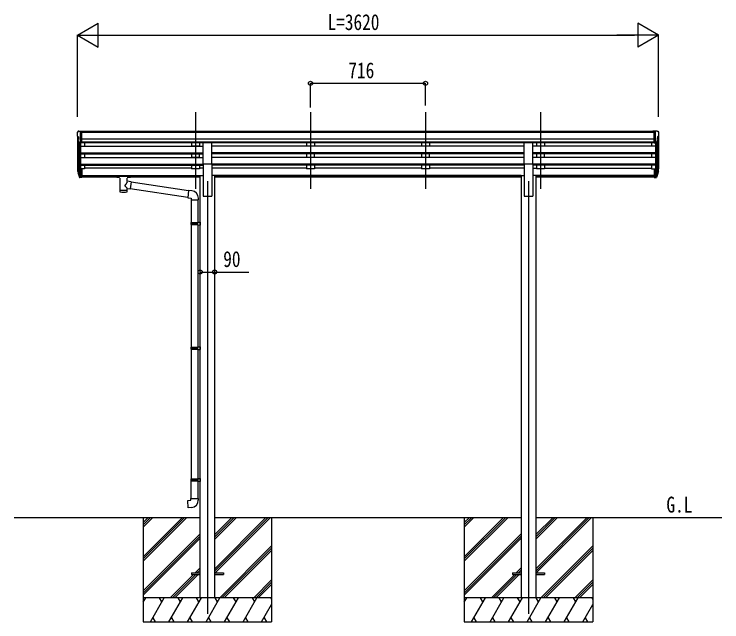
# Model space of a CAD drawing. Units: millimetres, scale not verified. Extents: x -12615 to 12615, y -8910 to 8910.
# Drawn here: x -2279 to 2129, y -4865 to -1081 of the extents above; entities that cross this region are included whole.
import ezdxf
from ezdxf.enums import TextEntityAlignment as Align

# ---------------------------------------------------------------- set-up
doc = ezdxf.new("R2010")
doc.units = ezdxf.units.MM
doc.header["$LTSCALE"] = 40
for name, color, linetype in [('0-2_USER1', 3, 'Continuous'), ('0-3_YKK_12', 2, 'Continuous'), ('0-4_YKK_13', 4, 'Continuous'), ('0-5_YKK_A1', 4, 'Continuous'), ('0-6_YKK_D', 6, 'Continuous')]:
    doc.layers.add(name, color=color, linetype=linetype)
doc.styles.add('ＭＳ ゴシック', font='')
doc.styles.get('ＭＳ ゴシック').set_extended_font_data('MS Gothic')

msp = doc.modelspace()

# ---------------------------------------------------------------- linework, layer by layer
at = {"layer": '0-3_YKK_12'}
for p, q in [((-1148.71, -1690.6), (-1148.71, -2168.11)), ((-432.71, -1690.6), (-432.71, -2168.11)), ((283.29, -1690.6), (283.29, -2168.11)), ((999.29, -1690.6), (999.29, -2168.11)), ((-1074.71, -2121.43), (-1074.71, -4815)), ((925.29, -2121.43), (925.29, -4815))]:
    msp.add_line(p, q, dxfattribs=at)
at = {"layer": '0-4_YKK_13'}
for p, q in [((-1886.71, -1819.37), (-1886.71, -1820)), ((-1884.17, -1841.18), (-1878.86, -1844.25)), ((-1879.8, -1810.57), (-1883.86, -1816.38)), ((-1876.71, -1810), (-1879.04, -1810.14)), ((-1878.71, -1844.51), (-1878.71, -1860.79)), ((-1876.71, -1810), (-1858.21, -1810)), ((-1864.71, -1882.98), (-1864.71, -1810)), ((-1858.21, -1810), (-1848.21, -1810.09)), ((-1858.21, -1881.98), (-1858.21, -1810)), ((-1848.21, -1811.6), (-1848.21, -1810.09)), ((1708.79, -1810), (1698.79, -1810.09)), ((1698.79, -1811.6), (1698.79, -1810.09)), ((1708.79, -1881.98), (1708.79, -1810)), ((1727.29, -1810), (1708.79, -1810)), ((1715.29, -1882.98), (1715.29, -1810)), ((1727.29, -1810), (1729.63, -1810.14)), ((1729.29, -1844.51), (1729.29, -1860.79)), ((1734.76, -1841.18), (1729.44, -1844.25)), ((1730.39, -1810.57), (1734.45, -1816.38)), ((1737.29, -1819.37), (1737.29, -1820)), ((-1872.33, -1881.17), (-1881.33, -1865.58)), ((-1864.71, -1882.98), (-1869.92, -1882.67)), ((-1858.21, -1881.98), (-1864.71, -1881.98)), ((-1102.21, -2012.43), (-1102.21, -1880.63)), ((-1102.21, -1880.63), (-1047.21, -1880.63)), ((-1047.21, -2012.43), (-1047.21, -1880.63)), ((897.79, -2012.43), (897.79, -1880.63)), ((897.79, -1880.63), (952.79, -1880.63)), ((952.79, -2012.43), (952.79, -1880.63)), ((1708.79, -1881.98), (1715.29, -1881.98)), ((1715.29, -1882.98), (1720.5, -1882.67)), ((1722.92, -1881.17), (1731.92, -1865.58)), ((-1102.21, -2012.43), (-1047.21, -2012.43)), ((897.79, -2012.43), (952.79, -2012.43)), ((-1883.61, -2057.91), (-1879.73, -2065.86)), ((-1883.01, -2056.54), (-1879.73, -2063.6)), ((-1881.3, -2069.19), (-1880.96, -2073.59)), ((-1864.71, -2043.72), (-1864.71, -2098.5)), ((-1858.21, -2043.72), (-1864.71, -2043.72)), ((-1858.21, -2043.72), (-1858.21, -2097.76)), ((1708.79, -2043.72), (1708.79, -2097.76)), ((1708.79, -2043.72), (1715.29, -2043.72)), ((1715.29, -2043.72), (1715.29, -2098.5)), ((1733.6, -2056.54), (1730.32, -2063.6)), ((1734.2, -2057.91), (1730.32, -2065.86)), ((1731.89, -2069.19), (1731.55, -2073.59)), ((-1880.96, -2073.59), (-1872.15, -2097.14)), ((-1880.34, -2073.03), (-1872.15, -2089.21)), ((-1871.14, -2088.08), (-1878.9, -2072.67)), ((-1864.71, -2088.75), (-1869.84, -2088.75)), ((-1864.71, -2090.56), (-1869.55, -2090.56)), ((-1864.71, -2098.5), (-1869.55, -2098.5)), ((-1858.21, -2083.86), (-1864.71, -2083.86)), ((-1858.21, -2088.73), (-1864.71, -2088.73)), ((-1858.21, -2097.76), (-1864.71, -2097.76)), ((-1640.71, -2088.6), (-1640.71, -2094.36)), ((-1640.71, -2088.79), (-1640.71, -2090.33)), ((-1638.71, -2087.94), (-1555.71, -2087.94)), ((-1638.71, -2090.11), (-1555.71, -2090.11)), ((-1638.71, -2095.02), (-1624.21, -2095.02)), ((-1624.21, -2100.67), (-1624.21, -2094.12)), ((-1620.11, -2101.59), (-1620.12, -2187.03)), ((-1574.31, -2120.33), (-1574.31, -2101.59)), ((-1570.21, -2100.67), (-1570.21, -2094.12)), ((-1570.21, -2095.02), (-1555.71, -2095.02)), ((-1553.71, -2088.6), (-1553.71, -2094.36)), ((1708.79, -2083.86), (1715.29, -2083.86)), ((1708.79, -2088.73), (1715.29, -2088.73)), ((1708.79, -2097.76), (1715.29, -2097.76)), ((1715.29, -2088.75), (1720.43, -2088.75)), ((1715.29, -2090.56), (1720.14, -2090.56)), ((1715.29, -2098.5), (1720.14, -2098.5)), ((1721.73, -2088.08), (1729.48, -2072.67)), ((1730.93, -2073.03), (1722.74, -2089.21)), ((1731.55, -2073.59), (1722.74, -2097.14)), ((-1549.09, -2124.24), (-1574.31, -2120.32)), ((-1549.09, -2124.24), (-1556.11, -2169.5)), ((-1192.65, -2181.6), (-1549.4, -2126.25)), ((-1574.29, -2187.03), (-1574.31, -2166.36)), ((-1574.31, -2166.67), (-1556.11, -2169.5)), ((-1196.32, -2223.53), (-1555.84, -2167.76)), ((-1171.65, -2181.56), (-1192.48, -2179.73)), ((-1176.57, -2237.3), (-1130.57, -2237.3)), ((-1175.91, -2237.3), (-1175.91, -2379.07)), ((-1133.91, -2237.3), (-1133.91, -2376.51)), ((-1130.57, -2237.3), (-1130.57, -2226.39)), ((-1177.91, -2381.07), (-1176.91, -2379.07)), ((-1176.91, -2379.07), (-1133.91, -2379.07)), ((-1138.38, -2381.07), (-1138.81, -2379.07)), ((-1135.91, -2376.57), (-1119.91, -2376.1)), ((-1135.91, -2378.57), (-1135.91, -2376.57)), ((-1135.91, -2378.57), (-1133.91, -2378.57)), ((-1119.91, -2376.1), (-1119.91, -2394.04)), ((-1177.91, -2381.07), (-1133.91, -2381.07)), ((-1177.91, -2381.07), (-1177.91, -2389.07)), ((-1177.91, -2389.07), (-1133.91, -2389.07)), ((-1177.91, -2389.07), (-1176.91, -2391.07)), ((-1176.91, -2391.07), (-1133.91, -2391.07)), ((-1175.91, -2391.07), (-1175.91, -3154.95)), ((-1135.91, -2393.57), (-1135.91, -2391.57)), ((-1135.91, -2393.57), (-1119.91, -2394.04)), ((-1133.91, -2393.63), (-1133.91, -3152.39)), ((-1177.91, -3156.95), (-1176.91, -3154.95)), ((-1177.91, -3156.95), (-1133.91, -3156.95)), ((-1177.91, -3156.95), (-1177.91, -3164.95)), ((-1177.91, -3164.95), (-1133.91, -3164.95)), ((-1177.91, -3164.95), (-1176.91, -3166.95)), ((-1176.91, -3154.95), (-1133.91, -3154.95)), ((-1176.91, -3166.95), (-1133.91, -3166.95)), ((-1175.91, -3166.95), (-1175.91, -3975.44)), ((-1138.38, -3156.95), (-1138.81, -3154.95)), ((-1135.91, -3152.45), (-1119.91, -3151.97)), ((-1135.91, -3154.45), (-1135.91, -3152.45)), ((-1135.91, -3154.45), (-1133.91, -3154.45)), ((-1135.91, -3169.45), (-1135.91, -3167.45)), ((-1135.91, -3169.45), (-1119.91, -3169.92)), ((-1133.91, -3169.5), (-1133.91, -3972.88)), ((-1119.91, -3151.97), (-1119.91, -3169.92)), ((-1177.91, -3977.44), (-1176.91, -3975.44)), ((-1177.91, -3977.44), (-1133.91, -3977.44)), ((-1177.91, -3977.44), (-1177.91, -3985.44)), ((-1177.91, -3985.44), (-1133.91, -3985.44)), ((-1177.91, -3985.44), (-1176.91, -3987.44)), ((-1176.91, -3975.44), (-1133.91, -3975.44)), ((-1176.91, -3987.44), (-1133.91, -3987.44)), ((-1175.91, -4097.44), (-1175.91, -3987.44)), ((-1138.38, -3977.44), (-1138.81, -3975.44)), ((-1135.91, -3972.94), (-1119.91, -3972.47)), ((-1135.91, -3974.94), (-1135.91, -3972.94)), ((-1135.91, -3974.94), (-1133.91, -3974.94)), ((-1135.91, -3989.94), (-1135.91, -3987.94)), ((-1135.91, -3989.94), (-1133.94, -3990)), ((-1135.91, -3989.94), (-1119.91, -3990.41)), ((-1133.91, -3974.94), (-1133.91, -3987.94)), ((-1133.91, -3990), (-1133.91, -4097.44)), ((-1119.91, -3972.47), (-1119.91, -3990.41)), ((-1177.91, -4097.44), (-1131.91, -4097.44)), ((-1177.91, -4107.44), (-1177.91, -4097.44)), ((-1131.91, -4097.44), (-1131.91, -4108.36)), ((-1174.91, -4560.5), (-1174.91, -4569.5)), ((-1174.91, -4560.5), (-1120.11, -4560.5)), ((-1174.91, -4569.5), (-1120.11, -4569.5)), ((-1029.51, -4560.5), (-974.91, -4560.5)), ((-1029.51, -4569.5), (-974.91, -4569.5)), ((-974.91, -4560.5), (-974.91, -4569.5)), ((825.09, -4560.5), (825.09, -4569.5)), ((825.09, -4560.5), (879.89, -4560.5)), ((825.09, -4569.5), (879.89, -4569.5)), ((970.49, -4560.5), (1025.09, -4560.5)), ((970.49, -4569.5), (1025.09, -4569.5)), ((1025.09, -4560.5), (1025.09, -4569.5))]:
    msp.add_line(p, q, dxfattribs=at)
for points in [[(-1640.71, -2088.6), (-1640.67, -2088.41), (-1640.59, -2088.27), (-1640.49, -2088.17), (-1640.39, -2088.11), (-1640.27, -2088.07), (-1639.97, -2088.01), (-1639.48, -2087.96), (-1638.94, -2087.94), (-1638.71, -2087.94)], [(-1640.71, -2094.36), (-1640.67, -2094.55), (-1640.59, -2094.69), (-1640.49, -2094.78), (-1640.39, -2094.84), (-1640.27, -2094.89), (-1639.97, -2094.95), (-1639.48, -2095), (-1638.94, -2095.02), (-1638.71, -2095.02)], [(-1555.71, -2087.94), (-1555.35, -2087.94), (-1554.82, -2087.97), (-1554.37, -2088.02), (-1554.07, -2088.09), (-1553.9, -2088.19), (-1553.78, -2088.33), (-1553.71, -2088.51), (-1553.71, -2088.6)], [(-1555.71, -2095.02), (-1555.35, -2095.02), (-1554.82, -2094.99), (-1554.37, -2094.94), (-1554.07, -2094.86), (-1553.9, -2094.77), (-1553.78, -2094.63), (-1553.71, -2094.45), (-1553.71, -2094.36)], [(-1192.48, -2179.73), (-1196.49, -2225.56), (-1176.57, -2227.3), (-1176.57, -2237.3)], [(-1135.91, -2391.57), (-1133.91, -2391.57), (-1133.91, -2378.57)], [(-1138.38, -2381.07), (-1138.38, -2389.07), (-1138.81, -2391.07)], [(-1138.38, -3156.95), (-1138.38, -3164.95), (-1138.81, -3166.95)], [(-1135.91, -3167.45), (-1133.91, -3167.45), (-1133.91, -3154.45)], [(-1138.38, -3977.44), (-1138.38, -3985.44), (-1138.81, -3987.44)], [(-1135.91, -3987.94), (-1133.91, -3987.94), (-1133.91, -3974.94)], [(-1172.98, -4153.19), (-1193.82, -4155.01), (-1197.83, -4109.19), (-1177.91, -4107.44)]]:
    msp.add_lwpolyline(points, dxfattribs=at)
for centre, radius, start, end in [((-1883.71, -1819.37), 3, 93, 180), ((-1684.71, -1820), 202, 180, 184.94904), ((-1879.8, -1836.81), 6.18, 185.7035, 224.99897), ((-1878.98, -1811.14), 1, 93.5, 145), ((-1879.01, -1844.51), 0.3, 0, 60), ((1729.59, -1844.51), 0.3, 120, 180), ((1729.57, -1811.14), 1, 35, 86.5), ((1734.29, -1819.37), 3, 0, 87), ((1730.39, -1836.81), 6.18, 315.00103, 354.2965), ((1535.29, -1820), 202, 355.05096, 0), ((-1878.73, -1864.08), 3, 94.7167, 210), ((-1879.01, -1860.79), 0.3, 274.7167, 0), ((-1869.73, -1879.67), 3, 210, 266.5), ((1720.32, -1879.67), 3, 273.5, 330), ((1729.59, -1860.79), 0.3, 180, 265.2833), ((1729.32, -1864.08), 3, 330, 85.2833), ((-1855.52, -2048.8), 29.53, 186.50806, 197.98144), ((-1854.12, -2047.04), 30.41, 187.1552, 198.19734), ((1704.71, -2047.04), 30.41, 341.80266, 352.8448), ((1706.11, -2048.8), 29.53, 342.01856, 353.49194), ((-1175.57, -2226.39), 45, 0, 85), ((-1176.91, -4108.36), 45, 275, 0)]:
    msp.add_arc(centre, radius, start, end, dxfattribs=at)
for centre, major_axis, ratio, start_param, end_param in [((-1796.05, -2049.23), (-89.06, 1.43), 0.57596, 6.1962358, 6.3678173), ((-1796.84, -2042.55), (87.93, 4.42), 0.541684, 3.0659337, 3.2228513), ((-1879.99, -2069.19), (1.3, 0), 0.90356, 1.3700892, 3.347195), ((-1794.07, -2053), (-89.07, 0), 0.90356, 0.2056023, 0.2515348), ((-1794.79, -2049.13), (-88.05, 0), 0.90356, 0.2662965, 0.3003836), ((1645.38, -2049.13), (88.05, 0), 0.90356, 5.9828017, 6.0168888), ((1730.58, -2069.19), (-1.3, 0), 0.90356, 2.9359903, 4.9130961), ((1644.66, -2053), (89.07, 0), 0.90356, 6.0316505, 6.077583), ((1647.43, -2042.55), (-87.93, 4.42), 0.541684, 3.060334, 3.2172517), ((1646.64, -2049.23), (89.06, 1.43), 0.57596, 6.1985533, 6.3701348), ((-1869.55, -2087.85), (-3, 0), 0.90356, 0.5235988, 1.5707963), ((-1869.55, -2095.79), (3, 0), 0.90356, 3.6651914, 4.712389), ((-1869.84, -2087.4), (-1.5, 0), 0.90356, 0.5235988, 1.5707963), ((-1638.71, -2090.33), (2, 0), 0.109601, 1.5707963, 3.1415927), ((-1597.21, -2094.12), (27, 0), 0.070066, 6.2831853, 9.424778), ((-1586.21, -2098.1), (16, 0), 0.361356, 6.2636979, 6.2831853), ((-1555.71, -2090.33), (2, 0), 0.109601, 0, 1.5707963), ((1720.14, -2087.85), (3, 0), 0.90356, 4.712389, 5.7595865), ((1720.14, -2095.79), (-3, 0), 0.90356, 1.5707963, 2.6179939), ((1720.43, -2087.4), (1.5, 0), 0.90356, 4.712389, 5.7595865), ((-1597.21, -2146.87), (-22.81, -26.62), 0.234429, 1.6855472, 3.1268519), ((-1594.65, -2144.23), (20.32, -22.25), 0.045535, 0.0389954, 1.3075346), ((-1597.21, -2187.03), (22.92, 0), 0.101955, 3.1415499, 6.2833984), ((-1597.21, -2174.59), (22.91, 0), 0.122865, 3.1415927, 6.2831853)]:
    msp.add_ellipse(centre, major_axis=major_axis, ratio=ratio, start_param=start_param, end_param=end_param, dxfattribs=at)
at = {"layer": '0-5_YKK_A1'}
for p, q in [((-1884.71, -1840.58), (-1884.71, -2043.36)), ((-1864.71, -1851.1), (-1864.71, -2043.72)), ((1708.79, -1811.6), (-1858.21, -1811.6)), ((1708.79, -1816.82), (-1858.21, -1816.82)), ((1715.29, -1851.1), (1715.29, -2043.72)), ((1735.29, -1840.58), (1735.29, -2043.36)), ((-1879.73, -1868.35), (-1879.73, -2070.07)), ((-1870.71, -1882.51), (-1870.71, -2088.5)), ((1708.79, -1860.35), (-1858.21, -1860.35)), ((1708.79, -1878.2), (-1858.21, -1878.2)), ((-1102.21, -1881.45), (-1858.21, -1881.45)), ((-1839.71, -1881.45), (-1839.71, -1903.52)), ((-1173.71, -1881.55), (-1173.71, -1903.42)), ((-1123.71, -1881.55), (-1123.71, -1903.42)), ((897.79, -1881.45), (-1047.21, -1881.45)), ((-457.71, -1881.55), (-457.71, -1903.42)), ((-407.71, -1881.55), (-407.71, -1903.42)), ((258.29, -1881.55), (258.29, -1903.42)), ((308.29, -1881.55), (308.29, -1903.42)), ((1708.79, -1881.45), (952.79, -1881.45)), ((974.29, -1881.55), (974.29, -1903.42)), ((1024.29, -1881.55), (1024.29, -1903.42)), ((1690.29, -1881.45), (1690.29, -1903.52)), ((1721.3, -1882.51), (1721.3, -2088.5)), ((1730.32, -1868.35), (1730.32, -2070.07)), ((-1864.71, -1903.52), (-1102.21, -1903.52)), ((-1123.71, -1903.42), (-1173.71, -1903.42)), ((897.79, -1903.52), (-1047.21, -1903.52)), ((-407.71, -1903.42), (-457.71, -1903.42)), ((308.29, -1903.42), (258.29, -1903.42)), ((1715.29, -1903.52), (952.79, -1903.52)), ((1024.29, -1903.42), (974.29, -1903.42)), ((-1864.71, -1945.39), (-1102.21, -1945.39)), ((-1864.71, -1946.89), (-1102.21, -1946.89)), ((-1864.71, -1951.21), (-1102.21, -1951.21)), ((-1864.71, -1973.62), (-1102.21, -1973.62)), ((-1839.71, -1951.21), (-1839.71, -1973.62)), ((-1173.71, -1951.21), (-1173.71, -1973.52)), ((-1123.71, -1973.52), (-1173.71, -1973.52)), ((-1123.71, -1973.52), (-1123.71, -1951.21)), ((897.79, -1945.39), (-1047.21, -1945.39)), ((897.79, -1946.89), (-1047.21, -1946.89)), ((897.79, -1951.21), (-1047.21, -1951.21)), ((897.79, -1973.62), (-1047.21, -1973.62)), ((-457.71, -1951.21), (-457.71, -1973.52)), ((-407.71, -1973.52), (-457.71, -1973.52)), ((-407.71, -1973.52), (-407.71, -1951.21)), ((258.29, -1951.21), (258.29, -1973.52)), ((308.29, -1973.52), (258.29, -1973.52)), ((308.29, -1973.52), (308.29, -1951.21)), ((1715.29, -1945.39), (952.79, -1945.39)), ((1715.29, -1946.89), (952.79, -1946.89)), ((1715.29, -1951.21), (952.79, -1951.21)), ((1715.29, -1973.62), (952.79, -1973.62)), ((974.29, -1951.21), (974.29, -1973.52)), ((1024.29, -1973.52), (974.29, -1973.52)), ((1024.29, -1973.52), (1024.29, -1951.21)), ((1690.29, -1951.21), (1690.29, -1973.62)), ((-1864.71, -2015.5), (-1102.21, -2015.5)), ((-1864.71, -2016.99), (-1102.21, -2016.99)), ((-1864.71, -2021.31), (-1102.21, -2021.31)), ((-1839.71, -2021.31), (-1839.71, -2044.36)), ((-1173.71, -2021.31), (-1173.71, -2044.36)), ((-1123.71, -2021.31), (-1123.71, -2044.36)), ((-1102.21, -2012.43), (-1102.21, -2215)), ((-1047.21, -2012.43), (-1047.21, -2215)), ((897.79, -2015.5), (-1047.21, -2015.5)), ((897.79, -2016.99), (-1047.21, -2016.99)), ((897.79, -2021.31), (-1047.21, -2021.31)), ((-457.71, -2021.31), (-457.71, -2044.36)), ((-407.71, -2021.31), (-407.71, -2044.36)), ((258.29, -2021.31), (258.29, -2044.36)), ((308.29, -2021.31), (308.29, -2044.36)), ((897.79, -2012.43), (897.79, -2215)), ((952.79, -2012.43), (952.79, -2215)), ((1715.29, -2015.5), (952.79, -2015.5)), ((1715.29, -2016.99), (952.79, -2016.99)), ((1715.29, -2021.31), (952.79, -2021.31)), ((974.29, -2021.31), (974.29, -2044.36)), ((1024.29, -2021.31), (1024.29, -2044.36)), ((1690.29, -2021.31), (1690.29, -2044.36)), ((-1839.71, -2044.36), (-1858.21, -2044.36)), ((-1173.71, -2039.41), (-1839.71, -2039.41)), ((-1123.71, -2044.36), (-1173.71, -2044.36)), ((-1102.21, -2039.41), (-1123.71, -2039.41)), ((-457.71, -2039.41), (-1047.21, -2039.41)), ((-407.71, -2044.36), (-457.71, -2044.36)), ((258.29, -2039.41), (-407.71, -2039.41)), ((308.29, -2044.36), (258.29, -2044.36)), ((897.79, -2039.41), (308.29, -2039.41)), ((952.79, -2039.41), (974.29, -2039.41)), ((1024.29, -2044.36), (974.29, -2044.36)), ((1024.29, -2039.41), (1690.29, -2039.41)), ((1690.29, -2044.36), (1708.79, -2044.36)), ((-1858.21, -2086.43), (-1119.91, -2086.43)), ((-1858.21, -2087.82), (-1119.91, -2087.82)), ((-1624.21, -2095.51), (-1858.21, -2095.51)), ((-1119.91, -2095.51), (-1570.21, -2095.51)), ((-1119.91, -4715), (-1119.91, -2086)), ((-1119.91, -2086), (-1102.21, -2086)), ((-1029.51, -2086), (-1047.21, -2086)), ((-1029.51, -4715), (-1029.51, -2086)), ((880.09, -2086.43), (-1029.51, -2086.43)), ((880.09, -2087.82), (-1029.51, -2087.82)), ((880.09, -2095.51), (-1029.51, -2095.51)), ((880.09, -2086), (880.09, -4715)), ((880.09, -2086), (897.79, -2086)), ((970.49, -2086), (952.79, -2086)), ((970.49, -2086), (970.49, -4715)), ((1708.79, -2086.43), (970.49, -2086.43)), ((1708.79, -2087.82), (970.49, -2087.82)), ((1708.79, -2095.51), (970.49, -2095.51)), ((-1102.21, -2215), (-1047.21, -2215)), ((897.79, -2215), (952.79, -2215)), ((-2278.74, -4215), (-1119.71, -4215)), ((-1475.11, -4459.18), (-1230.93, -4215)), ((-1475.11, -4473.32), (-1216.78, -4215)), ((-1475.11, -4487.46), (-1202.64, -4215)), ((-1475.11, -4275.33), (-1414.77, -4215)), ((-1475.11, -4261.19), (-1428.92, -4215)), ((-1475.11, -4247.05), (-1443.06, -4215)), ((-1029.71, -4215), (880.29, -4215)), ((-1029.51, -4534.08), (-710.43, -4215)), ((-1029.51, -4548.22), (-696.28, -4215)), ((-1029.51, -4350.23), (-894.27, -4215)), ((-1029.51, -4336.09), (-908.42, -4215)), ((-1029.51, -4321.95), (-922.56, -4215)), ((-1027.65, -4560.5), (-682.14, -4215)), ((-674.91, -4215), (-674.91, -4865)), ((525.09, -4459.18), (769.27, -4215)), ((525.09, -4473.32), (783.42, -4215)), ((525.09, -4487.46), (797.56, -4215)), ((525.09, -4275.33), (585.43, -4215)), ((525.09, -4261.19), (571.28, -4215)), ((525.09, -4247.05), (557.14, -4215)), ((970.29, -4215), (2129.33, -4215)), ((970.49, -4534.28), (1289.77, -4215)), ((970.49, -4548.42), (1303.92, -4215)), ((970.49, -4350.43), (1105.93, -4215)), ((970.49, -4336.29), (1091.78, -4215)), ((970.49, -4322.15), (1077.64, -4215)), ((972.55, -4560.5), (1318.06, -4215)), ((1325.09, -4215), (1325.09, -4865)), ((-1475.11, -4671.31), (-1120.31, -4316.51)), ((525.09, -4671.31), (879.89, -4316.51)), ((-1475.11, -4685.45), (-1120.31, -4330.65)), ((-1475.11, -4699.59), (-1120.31, -4344.79)), ((525.09, -4685.45), (879.89, -4330.65)), ((525.09, -4699.59), (879.89, -4344.79)), ((-998.3, -4715), (-675.11, -4391.81)), ((-984.16, -4715), (-675.11, -4405.95)), ((1001.9, -4715), (1325.09, -4391.81)), ((1016.04, -4715), (1325.09, -4405.95)), ((-970.01, -4715), (-675.11, -4420.09)), ((1030.19, -4715), (1325.09, -4420.09)), ((-1152.16, -4560.5), (-1120.31, -4528.64)), ((848.04, -4560.5), (879.89, -4528.64)), ((-1306.66, -4715), (-1161.16, -4569.5)), ((-1292.52, -4715), (-1147.02, -4569.5)), ((-1278.38, -4715), (-1132.88, -4569.5)), ((-1138.02, -4560.5), (-1120.31, -4542.78)), ((-1123.88, -4560.5), (-1120.31, -4556.93)), ((693.54, -4715), (839.04, -4569.5)), ((707.68, -4715), (853.18, -4569.5)), ((721.82, -4715), (867.32, -4569.5)), ((862.18, -4560.5), (879.89, -4542.78)), ((876.32, -4560.5), (879.89, -4556.93)), ((-786.16, -4715), (-675.11, -4603.94)), ((-772.02, -4715), (-675.11, -4618.08)), ((1214.04, -4715), (1325.09, -4603.94)), ((1228.18, -4715), (1325.09, -4618.08)), ((-757.88, -4715), (-675.11, -4632.23)), ((1242.32, -4715), (1325.09, -4632.23)), ((-674.91, -4715), (-1474.91, -4715)), ((-1474.91, -4742.5), (-1459.03, -4715)), ((-1430.16, -4865), (-1343.56, -4715)), ((-1358.56, -4740.98), (-1373.56, -4715)), ((-1314.69, -4865), (-1228.09, -4715)), ((-1243.09, -4740.98), (-1258.09, -4715)), ((-1199.22, -4865), (-1112.62, -4715)), ((-1127.62, -4740.98), (-1142.62, -4715)), ((-1083.75, -4865), (-997.15, -4715)), ((-1012.15, -4740.98), (-1027.15, -4715)), ((-968.28, -4865), (-881.68, -4715)), ((-896.68, -4740.98), (-911.68, -4715)), ((-852.81, -4865), (-766.21, -4715)), ((-796.21, -4715), (-781.21, -4740.98)), ((-680.74, -4715), (-674.91, -4725.1)), ((1325.09, -4715), (525.09, -4715)), ((525.09, -4742.5), (540.97, -4715)), ((569.84, -4865), (656.44, -4715)), ((641.44, -4740.98), (626.44, -4715)), ((685.31, -4865), (771.91, -4715)), ((756.91, -4740.98), (741.91, -4715)), ((800.78, -4865), (887.38, -4715)), ((872.38, -4740.98), (857.38, -4715)), ((916.25, -4865), (1002.85, -4715)), ((987.85, -4740.98), (972.85, -4715)), ((1031.72, -4865), (1118.32, -4715)), ((1103.32, -4740.98), (1088.32, -4715)), ((1147.19, -4865), (1233.79, -4715)), ((1203.79, -4715), (1218.79, -4740.98)), ((1319.26, -4715), (1325.09, -4725.1)), ((-737.34, -4865), (-674.91, -4756.86)), ((1262.66, -4865), (1325.09, -4756.86)), ((-1415.16, -4839.02), (-1400.16, -4865)), ((-1299.69, -4839.02), (-1284.69, -4865)), ((-1184.22, -4839.02), (-1169.22, -4865)), ((-1068.75, -4839.02), (-1053.75, -4865)), ((-953.28, -4839.02), (-938.28, -4865)), ((-837.81, -4839.02), (-822.81, -4865)), ((-722.34, -4839.02), (-707.34, -4865)), ((584.84, -4839.02), (599.84, -4865)), ((700.31, -4839.02), (715.31, -4865)), ((815.78, -4839.02), (830.78, -4865)), ((931.25, -4839.02), (946.25, -4865)), ((1046.72, -4839.02), (1061.72, -4865)), ((1162.19, -4839.02), (1177.19, -4865)), ((1277.66, -4839.02), (1292.66, -4865))]:
    msp.add_line(p, q, dxfattribs=at)
for points in [[(-1474.91, -4215), (-1474.91, -4865), (-674.91, -4865)], [(525.09, -4215), (525.09, -4865), (1325.09, -4865)]]:
    msp.add_lwpolyline(points, dxfattribs=at)
at = {"layer": '0-6_YKK_D'}
for p, q in [((-1884.71, -1211.6), (-1754.8, -1136.6)), ((-1754.8, -1286.6), (-1754.8, -1136.6)), ((1735.29, -1211.6), (1605.39, -1136.6)), ((1605.39, -1136.6), (1605.39, -1286.6)), ((-1884.71, -1721.18), (-1884.71, -1210.6)), ((-1884.71, -1211.6), (-1754.8, -1286.6)), ((-1884.71, -1211.6), (-1624.9, -1211.6)), ((-1734.71, -1211.6), (1585.29, -1211.6)), ((1735.29, -1211.6), (1475.49, -1211.6)), ((1735.29, -1211.6), (1605.39, -1286.6)), ((1735.29, -1721.18), (1735.29, -1210.6)), ((-432.71, -1661.71), (-432.71, -1510.6)), ((-432.71, -1511.6), (283.29, -1511.6)), ((283.29, -1650.57), (283.29, -1510.6))]:
    msp.add_line(p, q, dxfattribs=at)
msp.add_lwpolyline([(-1119.91, -2687.15), (-1029.51, -2687.15), (-816.11, -2687.15)], dxfattribs=at)
for centre in [(-432.71, -1511.6), (283.29, -1511.6), (-1119.91, -2687.15), (-1029.51, -2687.15)]:
    msp.add_circle(centre, 12.75, dxfattribs=at)

# ---------------------------------------------------------------- texts
at = {"layer": '0-2_USER1', "style": 'ＭＳ ゴシック', "width": 0.8}
msp.add_text('G.L', height=98.97, dxfattribs=at).set_placement((1784.21, -4214.12), align=Align.BOTTOM_LEFT)
at = {"layer": '0-6_YKK_D', "style": 'ＭＳ ゴシック', "width": 0.8}
for s, p in [('L=3620', (-326.71, -1209.6)), ('716', (-197.11, -1509.6)), ('90', (-976.51, -2685.15))]:
    msp.add_text(s, height=98.97, dxfattribs=at).set_placement(p, align=Align.BOTTOM_LEFT)

doc.saveas('drawing.dxf')
